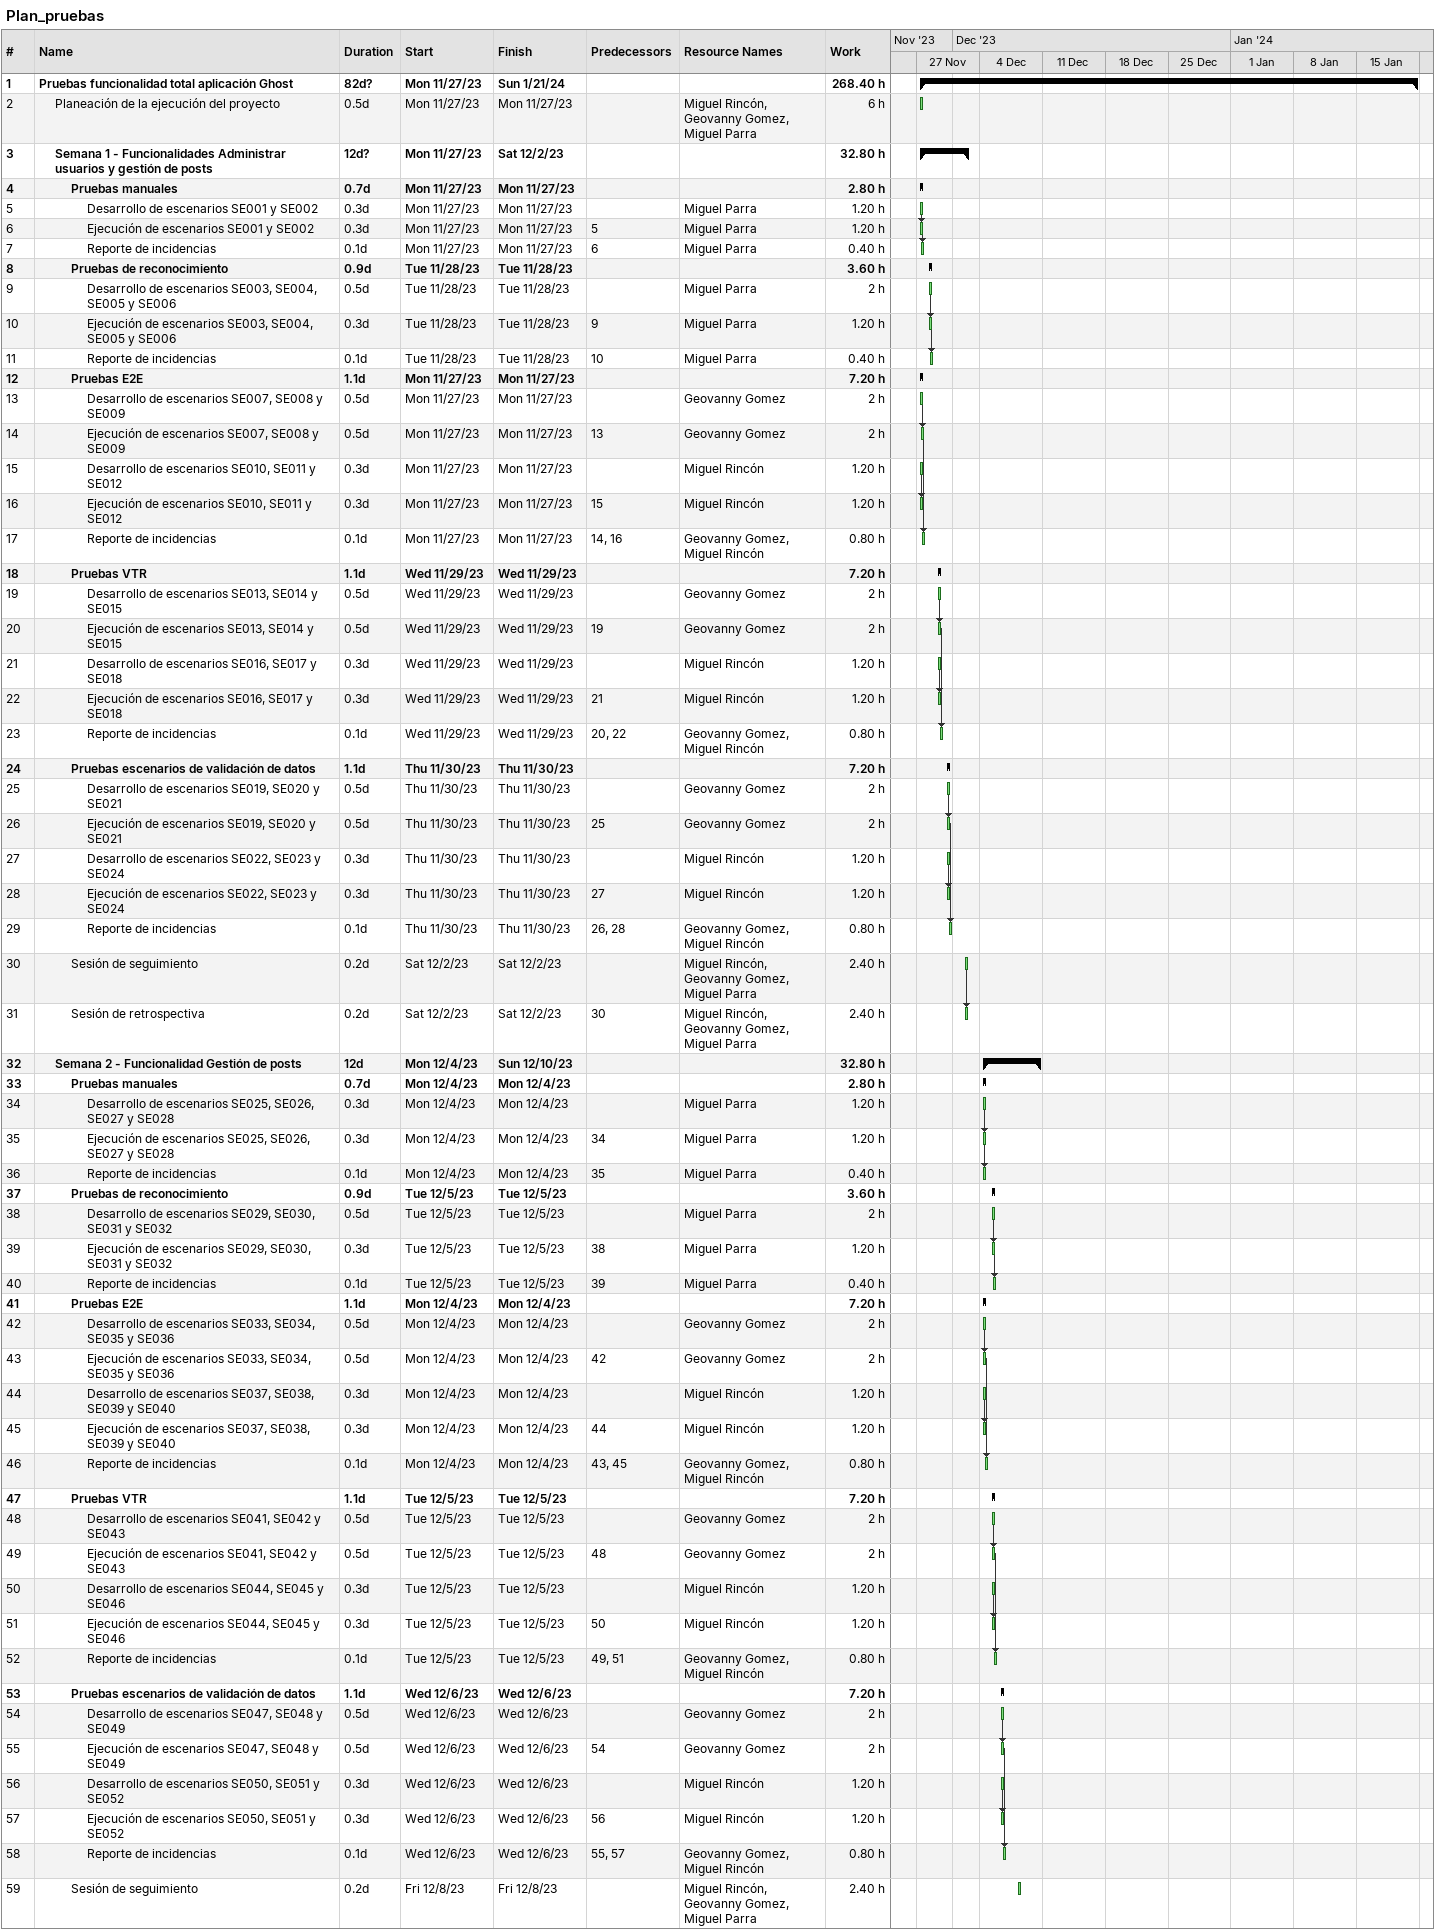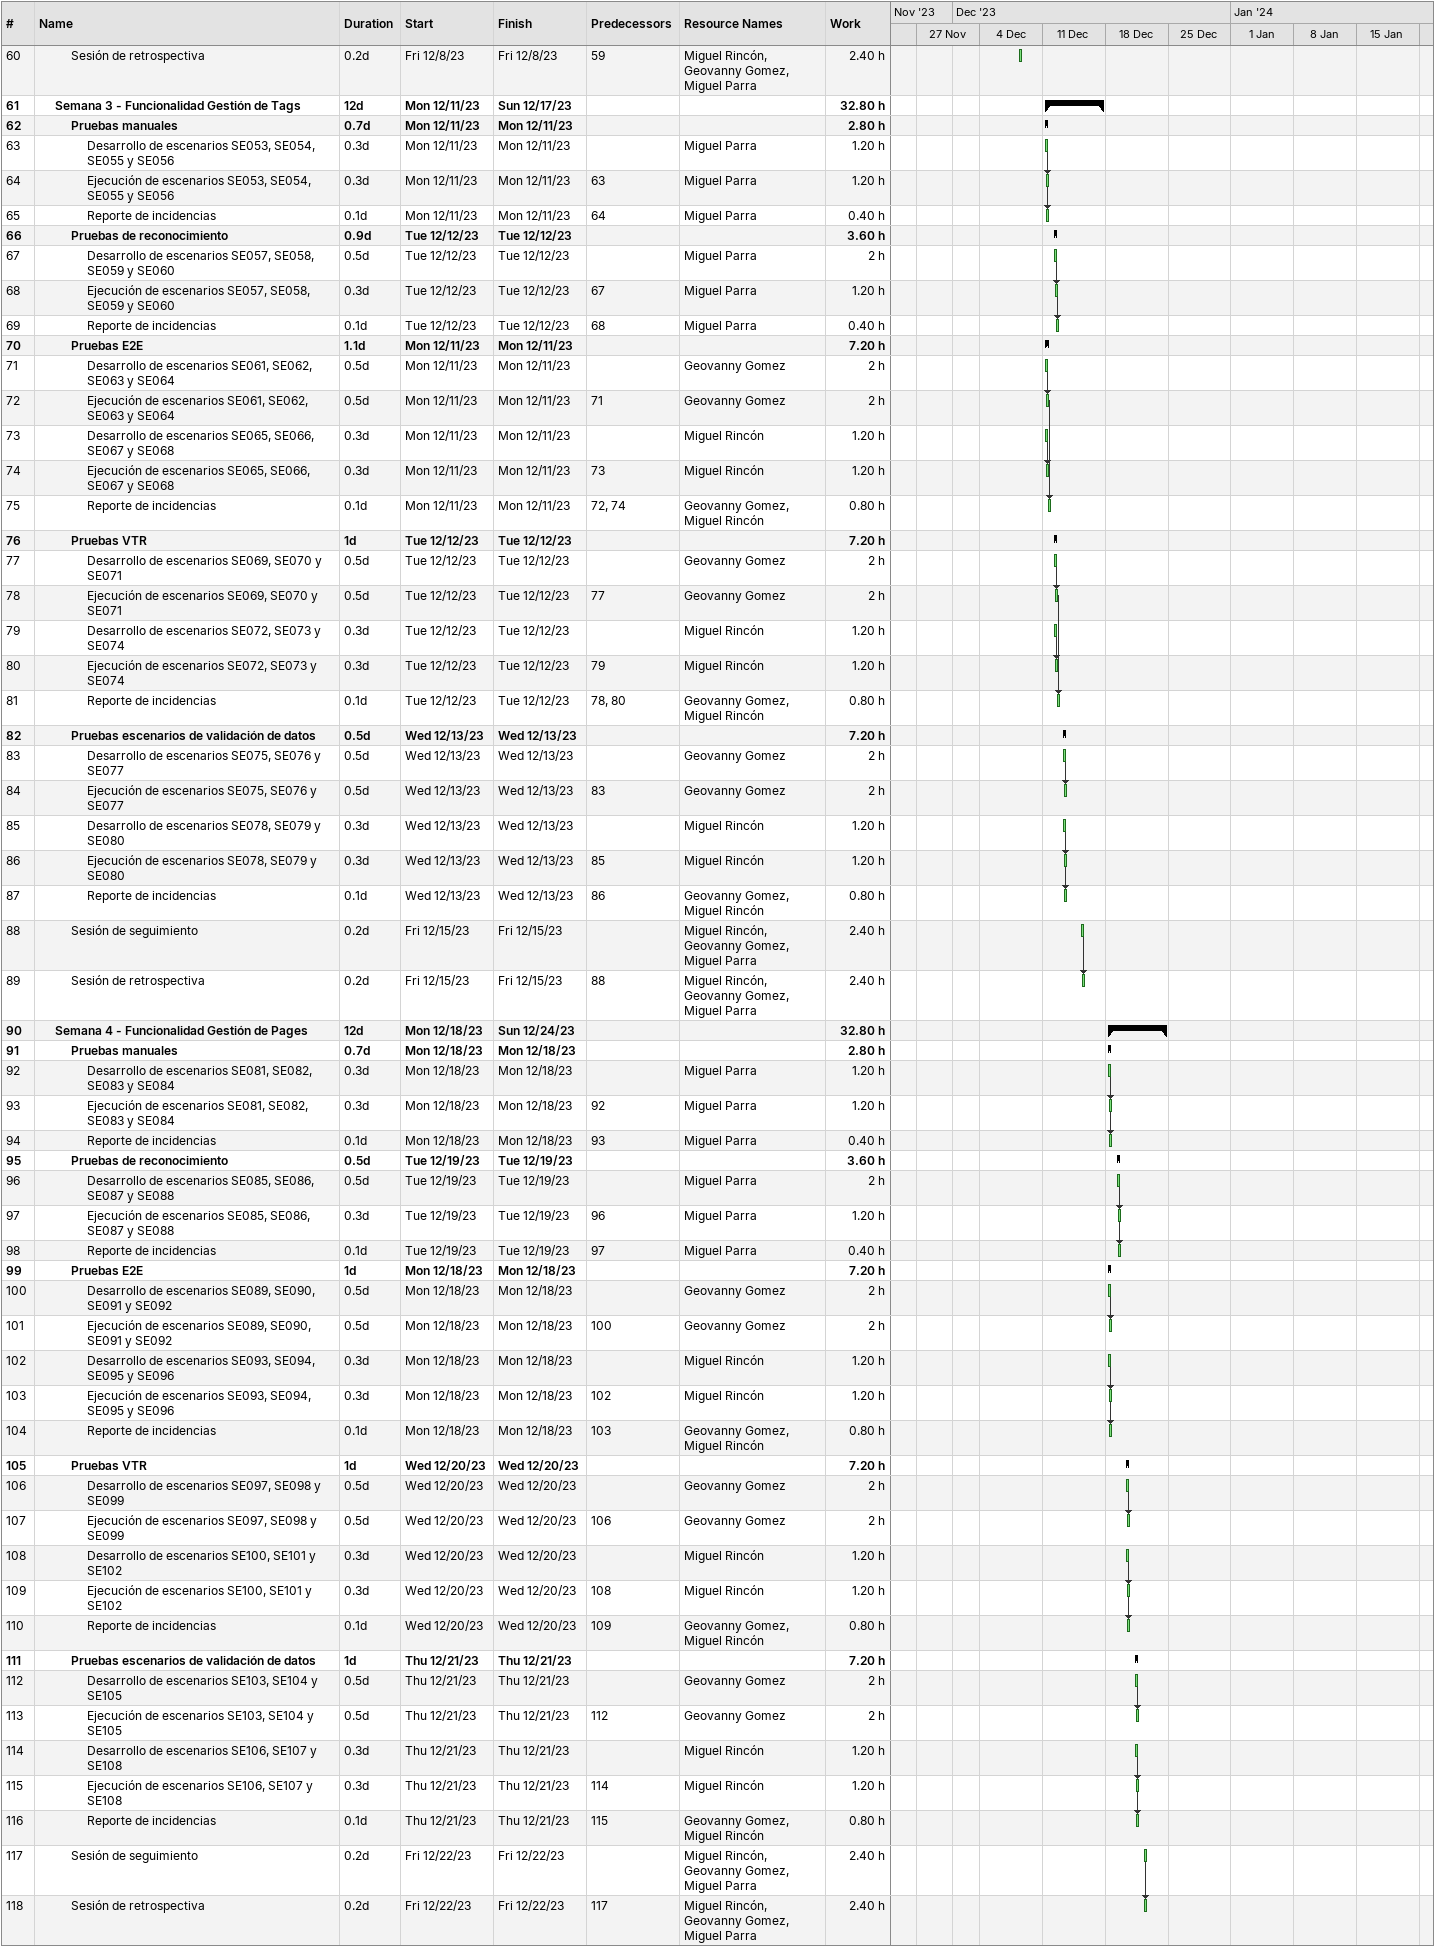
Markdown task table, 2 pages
Plan_pruebas

| ID | Level | Task | Duration | Start | Finish | Predecessors | Resources | Work (h) |
|---|---|---|---|---|---|---|---|---|
| 1 | 1 | **Pruebas funcionalidad total aplicación Ghost** | 82d? | 2023-11-27 | 2024-01-21 |  |  | 268.40 |
| 2 | 2 | Planeación de la ejecución del proyecto | 0.5d | 2023-11-27 | 2023-11-27 |  | Miguel Rincón, Geovanny Gomez, Miguel Parra | 6 |
| 3 | 2 | **Semana 1 - Funcionalidades Administrar usuarios y gestión de posts** | 12d? | 2023-11-27 | 2023-12-02 |  |  | 32.80 |
| 4 | 3 | **Pruebas manuales** | 0.7d | 2023-11-27 | 2023-11-27 |  |  | 2.80 |
| 5 | 4 | Desarrollo de escenarios SE001 y SE002 | 0.3d | 2023-11-27 | 2023-11-27 |  | Miguel Parra | 1.20 |
| 6 | 4 | Ejecución de escenarios SE001 y SE002 | 0.3d | 2023-11-27 | 2023-11-27 | 5 | Miguel Parra | 1.20 |
| 7 | 4 | Reporte de incidencias | 0.1d | 2023-11-27 | 2023-11-27 | 6 | Miguel Parra | 0.40 |
| 8 | 3 | **Pruebas de reconocimiento** | 0.9d | 2023-11-28 | 2023-11-28 |  |  | 3.60 |
| 9 | 4 | Desarrollo de escenarios SE003, SE004, SE005 y SE006 | 0.5d | 2023-11-28 | 2023-11-28 |  | Miguel Parra | 2 |
| 10 | 4 | Ejecución de escenarios SE003, SE004, SE005 y SE006 | 0.3d | 2023-11-28 | 2023-11-28 | 9 | Miguel Parra | 1.20 |
| 11 | 4 | Reporte de incidencias | 0.1d | 2023-11-28 | 2023-11-28 | 10 | Miguel Parra | 0.40 |
| 12 | 3 | **Pruebas E2E** | 1.1d | 2023-11-27 | 2023-11-27 |  |  | 7.20 |
| 13 | 4 | Desarrollo de escenarios SE007, SE008 y SE009 | 0.5d | 2023-11-27 | 2023-11-27 |  | Geovanny Gomez | 2 |
| 14 | 4 | Ejecución de escenarios SE007, SE008 y SE009 | 0.5d | 2023-11-27 | 2023-11-27 | 13 | Geovanny Gomez | 2 |
| 15 | 4 | Desarrollo de escenarios SE010, SE011 y SE012 | 0.3d | 2023-11-27 | 2023-11-27 |  | Miguel Rincón | 1.20 |
| 16 | 4 | Ejecución de escenarios SE010, SE011 y SE012 | 0.3d | 2023-11-27 | 2023-11-27 | 15 | Miguel Rincón | 1.20 |
| 17 | 4 | Reporte de incidencias | 0.1d | 2023-11-27 | 2023-11-27 | 14, 16 | Geovanny Gomez, Miguel Rincón | 0.80 |
| 18 | 3 | **Pruebas VTR** | 1.1d | 2023-11-29 | 2023-11-29 |  |  | 7.20 |
| 19 | 4 | Desarrollo de escenarios SE013, SE014 y SE015 | 0.5d | 2023-11-29 | 2023-11-29 |  | Geovanny Gomez | 2 |
| 20 | 4 | Ejecución de escenarios SE013, SE014 y SE015 | 0.5d | 2023-11-29 | 2023-11-29 | 19 | Geovanny Gomez | 2 |
| 21 | 4 | Desarrollo de escenarios SE016, SE017 y SE018 | 0.3d | 2023-11-29 | 2023-11-29 |  | Miguel Rincón | 1.20 |
| 22 | 4 | Ejecución de escenarios SE016, SE017 y SE018 | 0.3d | 2023-11-29 | 2023-11-29 | 21 | Miguel Rincón | 1.20 |
| 23 | 4 | Reporte de incidencias | 0.1d | 2023-11-29 | 2023-11-29 | 20, 22 | Geovanny Gomez, Miguel Rincón | 0.80 |
| 24 | 3 | **Pruebas escenarios de validación de datos** | 1.1d | 2023-11-30 | 2023-11-30 |  |  | 7.20 |
| 25 | 4 | Desarrollo de escenarios SE019, SE020 y SE021 | 0.5d | 2023-11-30 | 2023-11-30 |  | Geovanny Gomez | 2 |
| 26 | 4 | Ejecución de escenarios SE019, SE020 y SE021 | 0.5d | 2023-11-30 | 2023-11-30 | 25 | Geovanny Gomez | 2 |
| 27 | 4 | Desarrollo de escenarios SE022, SE023 y SE024 | 0.3d | 2023-11-30 | 2023-11-30 |  | Miguel Rincón | 1.20 |
| 28 | 4 | Ejecución de escenarios SE022, SE023 y SE024 | 0.3d | 2023-11-30 | 2023-11-30 | 27 | Miguel Rincón | 1.20 |
| 29 | 4 | Reporte de incidencias | 0.1d | 2023-11-30 | 2023-11-30 | 26, 28 | Geovanny Gomez, Miguel Rincón | 0.80 |
| 30 | 3 | Sesión de seguimiento | 0.2d | 2023-12-02 | 2023-12-02 |  | Miguel Rincón, Geovanny Gomez, Miguel Parra | 2.40 |
| 31 | 3 | Sesión de retrospectiva | 0.2d | 2023-12-02 | 2023-12-02 | 30 | Miguel Rincón, Geovanny Gomez, Miguel Parra | 2.40 |
| 32 | 2 | **Semana 2 - Funcionalidad Gestión de posts** | 12d | 2023-12-04 | 2023-12-10 |  |  | 32.80 |
| 33 | 3 | **Pruebas manuales** | 0.7d | 2023-12-04 | 2023-12-04 |  |  | 2.80 |
| 34 | 4 | Desarrollo de escenarios SE025, SE026, SE027 y SE028 | 0.3d | 2023-12-04 | 2023-12-04 |  | Miguel Parra | 1.20 |
| 35 | 4 | Ejecución de escenarios SE025, SE026, SE027 y SE028 | 0.3d | 2023-12-04 | 2023-12-04 | 34 | Miguel Parra | 1.20 |
| 36 | 4 | Reporte de incidencias | 0.1d | 2023-12-04 | 2023-12-04 | 35 | Miguel Parra | 0.40 |
| 37 | 3 | **Pruebas de reconocimiento** | 0.9d | 2023-12-05 | 2023-12-05 |  |  | 3.60 |
| 38 | 4 | Desarrollo de escenarios SE029, SE030, SE031 y SE032 | 0.5d | 2023-12-05 | 2023-12-05 |  | Miguel Parra | 2 |
| 39 | 4 | Ejecución de escenarios SE029, SE030, SE031 y SE032 | 0.3d | 2023-12-05 | 2023-12-05 | 38 | Miguel Parra | 1.20 |
| 40 | 4 | Reporte de incidencias | 0.1d | 2023-12-05 | 2023-12-05 | 39 | Miguel Parra | 0.40 |
| 41 | 3 | **Pruebas E2E** | 1.1d | 2023-12-04 | 2023-12-04 |  |  | 7.20 |
| 42 | 4 | Desarrollo de escenarios SE033, SE034, SE035 y SE036 | 0.5d | 2023-12-04 | 2023-12-04 |  | Geovanny Gomez | 2 |
| 43 | 4 | Ejecución de escenarios SE033, SE034, SE035 y SE036 | 0.5d | 2023-12-04 | 2023-12-04 | 42 | Geovanny Gomez | 2 |
| 44 | 4 | Desarrollo de escenarios SE037, SE038, SE039 y SE040 | 0.3d | 2023-12-04 | 2023-12-04 |  | Miguel Rincón | 1.20 |
| 45 | 4 | Ejecución de escenarios SE037, SE038, SE039 y SE040 | 0.3d | 2023-12-04 | 2023-12-04 | 44 | Miguel Rincón | 1.20 |
| 46 | 4 | Reporte de incidencias | 0.1d | 2023-12-04 | 2023-12-04 | 43, 45 | Geovanny Gomez, Miguel Rincón | 0.80 |
| 47 | 3 | **Pruebas VTR** | 1.1d | 2023-12-05 | 2023-12-05 |  |  | 7.20 |
| 48 | 4 | Desarrollo de escenarios SE041, SE042 y SE043 | 0.5d | 2023-12-05 | 2023-12-05 |  | Geovanny Gomez | 2 |
| 49 | 4 | Ejecución de escenarios SE041, SE042 y SE043 | 0.5d | 2023-12-05 | 2023-12-05 | 48 | Geovanny Gomez | 2 |
| 50 | 4 | Desarrollo de escenarios SE044, SE045 y SE046 | 0.3d | 2023-12-05 | 2023-12-05 |  | Miguel Rincón | 1.20 |
| 51 | 4 | Ejecución de escenarios SE044, SE045 y SE046 | 0.3d | 2023-12-05 | 2023-12-05 | 50 | Miguel Rincón | 1.20 |
| 52 | 4 | Reporte de incidencias | 0.1d | 2023-12-05 | 2023-12-05 | 49, 51 | Geovanny Gomez, Miguel Rincón | 0.80 |
| 53 | 3 | **Pruebas escenarios de validación de datos** | 1.1d | 2023-12-06 | 2023-12-06 |  |  | 7.20 |
| 54 | 4 | Desarrollo de escenarios SE047, SE048 y SE049 | 0.5d | 2023-12-06 | 2023-12-06 |  | Geovanny Gomez | 2 |
| 55 | 4 | Ejecución de escenarios SE047, SE048 y SE049 | 0.5d | 2023-12-06 | 2023-12-06 | 54 | Geovanny Gomez | 2 |
| 56 | 4 | Desarrollo de escenarios SE050, SE051 y SE052 | 0.3d | 2023-12-06 | 2023-12-06 |  | Miguel Rincón | 1.20 |
| 57 | 4 | Ejecución de escenarios SE050, SE051 y SE052 | 0.3d | 2023-12-06 | 2023-12-06 | 56 | Miguel Rincón | 1.20 |
| 58 | 4 | Reporte de incidencias | 0.1d | 2023-12-06 | 2023-12-06 | 55, 57 | Geovanny Gomez, Miguel Rincón | 0.80 |
| 59 | 3 | Sesión de seguimiento | 0.2d | 2023-12-08 | 2023-12-08 |  | Miguel Rincón, Geovanny Gomez, Miguel Parra | 2.40 |
| 60 | 3 | Sesión de retrospectiva | 0.2d | 2023-12-08 | 2023-12-08 | 59 | Miguel Rincón, Geovanny Gomez, Miguel Parra | 2.40 |
| 61 | 2 | **Semana 3 - Funcionalidad Gestión de Tags** | 12d | 2023-12-11 | 2023-12-17 |  |  | 32.80 |
| 62 | 3 | **Pruebas manuales** | 0.7d | 2023-12-11 | 2023-12-11 |  |  | 2.80 |
| 63 | 4 | Desarrollo de escenarios SE053, SE054, SE055 y SE056 | 0.3d | 2023-12-11 | 2023-12-11 |  | Miguel Parra | 1.20 |
| 64 | 4 | Ejecución de escenarios SE053, SE054, SE055 y SE056 | 0.3d | 2023-12-11 | 2023-12-11 | 63 | Miguel Parra | 1.20 |
| 65 | 4 | Reporte de incidencias | 0.1d | 2023-12-11 | 2023-12-11 | 64 | Miguel Parra | 0.40 |
| 66 | 3 | **Pruebas de reconocimiento** | 0.9d | 2023-12-12 | 2023-12-12 |  |  | 3.60 |
| 67 | 4 | Desarrollo de escenarios SE057, SE058, SE059 y SE060 | 0.5d | 2023-12-12 | 2023-12-12 |  | Miguel Parra | 2 |
| 68 | 4 | Ejecución de escenarios SE057, SE058, SE059 y SE060 | 0.3d | 2023-12-12 | 2023-12-12 | 67 | Miguel Parra | 1.20 |
| 69 | 4 | Reporte de incidencias | 0.1d | 2023-12-12 | 2023-12-12 | 68 | Miguel Parra | 0.40 |
| 70 | 3 | **Pruebas E2E** | 1.1d | 2023-12-11 | 2023-12-11 |  |  | 7.20 |
| 71 | 4 | Desarrollo de escenarios SE061, SE062, SE063 y SE064 | 0.5d | 2023-12-11 | 2023-12-11 |  | Geovanny Gomez | 2 |
| 72 | 4 | Ejecución de escenarios SE061, SE062, SE063 y SE064 | 0.5d | 2023-12-11 | 2023-12-11 | 71 | Geovanny Gomez | 2 |
| 73 | 4 | Desarrollo de escenarios SE065, SE066, SE067 y SE068 | 0.3d | 2023-12-11 | 2023-12-11 |  | Miguel Rincón | 1.20 |
| 74 | 4 | Ejecución de escenarios SE065, SE066, SE067 y SE068 | 0.3d | 2023-12-11 | 2023-12-11 | 73 | Miguel Rincón | 1.20 |
| 75 | 4 | Reporte de incidencias | 0.1d | 2023-12-11 | 2023-12-11 | 72, 74 | Geovanny Gomez, Miguel Rincón | 0.80 |
| 76 | 3 | **Pruebas VTR** | 1d | 2023-12-12 | 2023-12-12 |  |  | 7.20 |
| 77 | 4 | Desarrollo de escenarios SE069, SE070 y SE071 | 0.5d | 2023-12-12 | 2023-12-12 |  | Geovanny Gomez | 2 |
| 78 | 4 | Ejecución de escenarios SE069, SE070 y SE071 | 0.5d | 2023-12-12 | 2023-12-12 | 77 | Geovanny Gomez | 2 |
| 79 | 4 | Desarrollo de escenarios SE072, SE073 y SE074 | 0.3d | 2023-12-12 | 2023-12-12 |  | Miguel Rincón | 1.20 |
| 80 | 4 | Ejecución de escenarios SE072, SE073 y SE074 | 0.3d | 2023-12-12 | 2023-12-12 | 79 | Miguel Rincón | 1.20 |
| 81 | 4 | Reporte de incidencias | 0.1d | 2023-12-12 | 2023-12-12 | 78, 80 | Geovanny Gomez, Miguel Rincón | 0.80 |
| 82 | 3 | **Pruebas escenarios de validación de datos** | 0.5d | 2023-12-13 | 2023-12-13 |  |  | 7.20 |
| 83 | 4 | Desarrollo de escenarios SE075, SE076 y SE077 | 0.5d | 2023-12-13 | 2023-12-13 |  | Geovanny Gomez | 2 |
| 84 | 4 | Ejecución de escenarios SE075, SE076 y SE077 | 0.5d | 2023-12-13 | 2023-12-13 | 83 | Geovanny Gomez | 2 |
| 85 | 4 | Desarrollo de escenarios SE078, SE079 y SE080 | 0.3d | 2023-12-13 | 2023-12-13 |  | Miguel Rincón | 1.20 |
| 86 | 4 | Ejecución de escenarios SE078, SE079 y SE080 | 0.3d | 2023-12-13 | 2023-12-13 | 85 | Miguel Rincón | 1.20 |
| 87 | 4 | Reporte de incidencias | 0.1d | 2023-12-13 | 2023-12-13 | 86 | Geovanny Gomez, Miguel Rincón | 0.80 |
| 88 | 3 | Sesión de seguimiento | 0.2d | 2023-12-15 | 2023-12-15 |  | Miguel Rincón, Geovanny Gomez, Miguel Parra | 2.40 |
| 89 | 3 | Sesión de retrospectiva | 0.2d | 2023-12-15 | 2023-12-15 | 88 | Miguel Rincón, Geovanny Gomez, Miguel Parra | 2.40 |
| 90 | 2 | **Semana 4 - Funcionalidad Gestión de Pages** | 12d | 2023-12-18 | 2023-12-24 |  |  | 32.80 |
| 91 | 3 | **Pruebas manuales** | 0.7d | 2023-12-18 | 2023-12-18 |  |  | 2.80 |
| 92 | 4 | Desarrollo de escenarios SE081, SE082, SE083 y SE084 | 0.3d | 2023-12-18 | 2023-12-18 |  | Miguel Parra | 1.20 |
| 93 | 4 | Ejecución de escenarios SE081, SE082, SE083 y SE084 | 0.3d | 2023-12-18 | 2023-12-18 | 92 | Miguel Parra | 1.20 |
| 94 | 4 | Reporte de incidencias | 0.1d | 2023-12-18 | 2023-12-18 | 93 | Miguel Parra | 0.40 |
| 95 | 3 | **Pruebas de reconocimiento** | 0.5d | 2023-12-19 | 2023-12-19 |  |  | 3.60 |
| 96 | 4 | Desarrollo de escenarios SE085, SE086, SE087 y SE088 | 0.5d | 2023-12-19 | 2023-12-19 |  | Miguel Parra | 2 |
| 97 | 4 | Ejecución de escenarios SE085, SE086, SE087 y SE088 | 0.3d | 2023-12-19 | 2023-12-19 | 96 | Miguel Parra | 1.20 |
| 98 | 4 | Reporte de incidencias | 0.1d | 2023-12-19 | 2023-12-19 | 97 | Miguel Parra | 0.40 |
| 99 | 3 | **Pruebas E2E** | 1d | 2023-12-18 | 2023-12-18 |  |  | 7.20 |
| 100 | 4 | Desarrollo de escenarios SE089, SE090, SE091 y SE092 | 0.5d | 2023-12-18 | 2023-12-18 |  | Geovanny Gomez | 2 |
| 101 | 4 | Ejecución de escenarios SE089, SE090, SE091 y SE092 | 0.5d | 2023-12-18 | 2023-12-18 | 100 | Geovanny Gomez | 2 |
| 102 | 4 | Desarrollo de escenarios SE093, SE094, SE095 y SE096 | 0.3d | 2023-12-18 | 2023-12-18 |  | Miguel Rincón | 1.20 |
| 103 | 4 | Ejecución de escenarios SE093, SE094, SE095 y SE096 | 0.3d | 2023-12-18 | 2023-12-18 | 102 | Miguel Rincón | 1.20 |
| 104 | 4 | Reporte de incidencias | 0.1d | 2023-12-18 | 2023-12-18 | 103 | Geovanny Gomez, Miguel Rincón | 0.80 |
| 105 | 3 | **Pruebas VTR** | 1d | 2023-12-20 | 2023-12-20 |  |  | 7.20 |
| 106 | 4 | Desarrollo de escenarios SE097, SE098 y SE099 | 0.5d | 2023-12-20 | 2023-12-20 |  | Geovanny Gomez | 2 |
| 107 | 4 | Ejecución de escenarios SE097, SE098 y SE099 | 0.5d | 2023-12-20 | 2023-12-20 | 106 | Geovanny Gomez | 2 |
| 108 | 4 | Desarrollo de escenarios SE100, SE101 y SE102 | 0.3d | 2023-12-20 | 2023-12-20 |  | Miguel Rincón | 1.20 |
| 109 | 4 | Ejecución de escenarios SE100, SE101 y SE102 | 0.3d | 2023-12-20 | 2023-12-20 | 108 | Miguel Rincón | 1.20 |
| 110 | 4 | Reporte de incidencias | 0.1d | 2023-12-20 | 2023-12-20 | 109 | Geovanny Gomez, Miguel Rincón | 0.80 |
| 111 | 3 | **Pruebas escenarios de validación de datos** | 1d | 2023-12-21 | 2023-12-21 |  |  | 7.20 |
| 112 | 4 | Desarrollo de escenarios SE103, SE104 y SE105 | 0.5d | 2023-12-21 | 2023-12-21 |  | Geovanny Gomez | 2 |
| 113 | 4 | Ejecución de escenarios SE103, SE104 y SE105 | 0.5d | 2023-12-21 | 2023-12-21 | 112 | Geovanny Gomez | 2 |
| 114 | 4 | Desarrollo de escenarios SE106, SE107 y SE108 | 0.3d | 2023-12-21 | 2023-12-21 |  | Miguel Rincón | 1.20 |
| 115 | 4 | Ejecución de escenarios SE106, SE107 y SE108 | 0.3d | 2023-12-21 | 2023-12-21 | 114 | Miguel Rincón | 1.20 |
| 116 | 4 | Reporte de incidencias | 0.1d | 2023-12-21 | 2023-12-21 | 115 | Geovanny Gomez, Miguel Rincón | 0.80 |
| 117 | 3 | Sesión de seguimiento | 0.2d | 2023-12-22 | 2023-12-22 |  | Miguel Rincón, Geovanny Gomez, Miguel Parra | 2.40 |
| 118 | 3 | Sesión de retrospectiva | 0.2d | 2023-12-22 | 2023-12-22 | 117 | Miguel Rincón, Geovanny Gomez, Miguel Parra | 2.40 |
